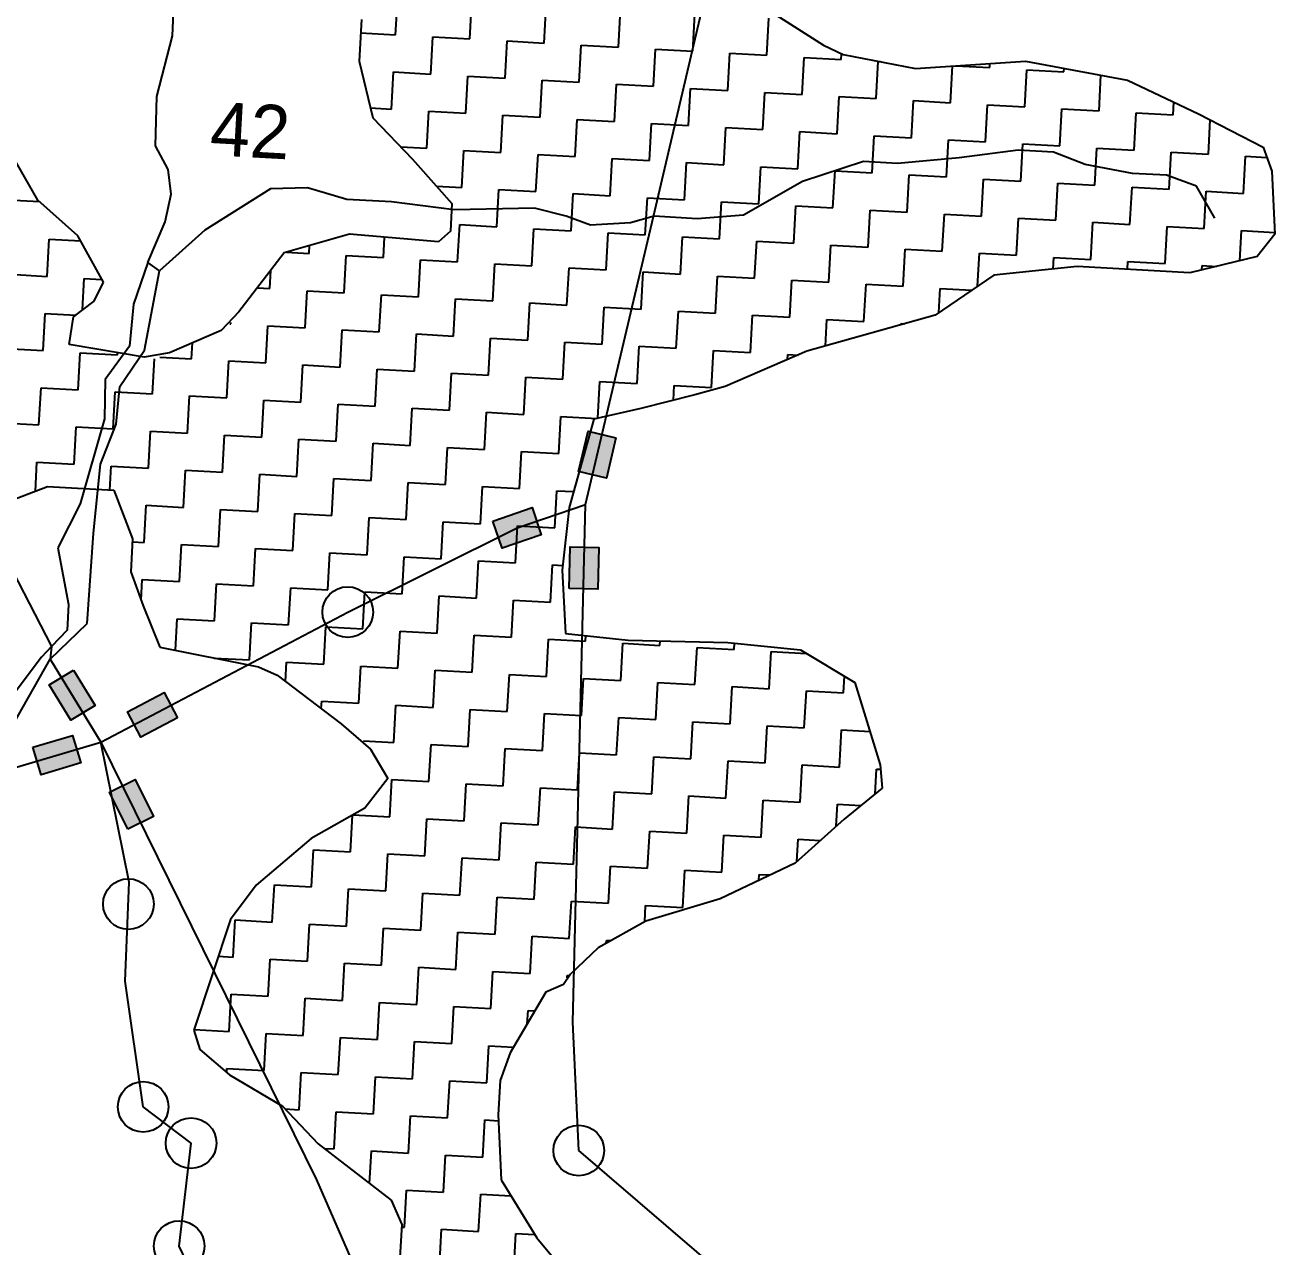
# Model space of a CAD drawing. Header units: metres. Extents: x 277693 to 280943, y 2038920 to 2043234.
# Drawn here: x 278977.1 to 279401.2, y 2041173.7 to 2041588.2 of the extents above; entities that cross this region are included whole.
import ezdxf
from ezdxf.enums import TextEntityAlignment as Align

# ---------------------------------------------------------------- set-up
doc = ezdxf.new("R2010")
doc.units = ezdxf.units.M
doc.header["$MEASUREMENT"] = 0
for name, color, linetype in [('LINE_WATER', 4, 'Continuous'), ('POLY_HATCH', 12, 'Continuous'), ('POLY_PARCEL', 6, 'Continuous'), ('POLY_WATER', 4, 'Continuous'), ('TEXT_PARCEL', 7, 'Continuous')]:
    doc.layers.add(name, color=color, linetype=linetype)
doc.styles.add('TEXT_MAP', font='KRDEV050.TTF', dxfattribs={"height": 2.5})

# ---------------------------------------------------------------- blocks, each defined once
blk = doc.blocks.new('344')
for points in [[(279168.16, 2041450.44), (279164.92, 2041436.78), (279174.38, 2041434.54), (279177.61, 2041448.21)], [(279139.02, 2041410.76), (279152.3, 2041415.32), (279149.15, 2041424.51), (279135.86, 2041419.95)], [(279171.43, 2041396.9), (279171.77, 2041410.94), (279162.06, 2041411.18), (279161.72, 2041397.14)], [(278985.36, 2041364.36), (278992.69, 2041352.38), (279000.98, 2041357.45), (278993.65, 2041369.43)], [(279024.4, 2041361.82), (279011.97, 2041355.28), (279016.49, 2041346.69), (279028.92, 2041353.23)], [(278982.58, 2041333.92), (278996.04, 2041337.92), (278993.28, 2041347.23), (278979.81, 2041343.23)], [(279020.75, 2041319.76), (279014.54, 2041332.35), (279005.83, 2041328.06), (279012.04, 2041315.46)]]:
    blk.add_hatch(color=256).paths.add_polyline_path(points)
for points in [[(279177.61, 2041448.21), (279174.38, 2041434.54), (279164.92, 2041436.78), (279168.16, 2041450.44)], [(279135.86, 2041419.95), (279149.15, 2041424.51), (279152.3, 2041415.32), (279139.02, 2041410.76)], [(279161.72, 2041397.14), (279162.06, 2041411.18), (279171.77, 2041410.94), (279171.43, 2041396.9)], [(278993.65, 2041369.43), (279000.98, 2041357.45), (278992.69, 2041352.38), (278985.36, 2041364.36)], [(279028.92, 2041353.23), (279016.49, 2041346.69), (279011.97, 2041355.28), (279024.4, 2041361.82)], [(278979.81, 2041343.23), (278993.28, 2041347.23), (278996.04, 2041337.92), (278982.58, 2041333.92)], [(279012.04, 2041315.46), (279005.83, 2041328.06), (279014.54, 2041332.35), (279020.75, 2041319.76)]]:
    blk.add_lwpolyline(points, close=True)
for centre in [(279086.62, 2041389.07), (279012.21, 2041290.07), (279017.23, 2041221.28), (279033.48, 2041208.96), (279165.01, 2041206.47), (279029.44, 2041174.06)]:
    blk.add_circle(centre, 8.59)
at = {"layer": 'LINE_WATER'}
for p, q in [((279027.14, 2041584.57), (279027.57, 2041592.39)), ((279021.82, 2041563.97), (279027.14, 2041584.57)), ((279021.42, 2041547.27), (279021.82, 2041563.97)), ((279025.68, 2041539.2), (279021.42, 2041547.27)), ((279294.12, 2041543.21), (279273.1, 2041541.23)), ((279314.13, 2041545.76), (279294.12, 2041543.21)), ((279326.12, 2041545.1), (279314.13, 2041545.76)), ((279336.86, 2041540.85), (279326.12, 2041545.1)), ((279026.78, 2041530.78), (279025.68, 2041539.2)), ((279261.64, 2041541.86), (279240.88, 2041535.17)), ((279273.1, 2041541.23), (279261.64, 2041541.86)), ((279352.9, 2041537.88), (279336.86, 2041540.85)), ((279364.37, 2041537.24), (279352.9, 2041537.88)), ((279240.88, 2041535.17), (279220.91, 2041523.73)), ((279374.62, 2041533.54), (279364.37, 2041537.24)), ((279380.82, 2041522.75), (279374.62, 2041533.54)), ((279024.7, 2041521.49), (279026.78, 2041530.78)), ((279060.38, 2041532.59), (279038.14, 2041518.66)), ((279072.95, 2041532.94), (279060.38, 2041532.59)), ((279086.32, 2041529.07), (279072.95, 2041532.94)), ((279101.44, 2041528.23), (279086.32, 2041529.07)), ((279122.72, 2041525.49), (279101.44, 2041528.23)), ((279149.94, 2041526.08), (279122.72, 2041525.49)), ((279160.77, 2041523.39), (279149.94, 2041526.08)), ((279018.81, 2041507.66), (279024.7, 2041521.49)), ((279168.96, 2041520.33), (279160.77, 2041523.39)), ((279182.6, 2041521.14), (279168.96, 2041520.33)), ((279190.56, 2041523.32), (279182.6, 2041521.14)), ((279205.15, 2041522.51), (279190.56, 2041523.32)), ((279220.91, 2041523.73), (279205.15, 2041522.51)), ((279038.14, 2041518.66), (279022.77, 2041504.88))]:
    blk.add_line(p, q, dxfattribs=at)
at = {"layer": 'POLY_HATCH', "linetype": 'Continuous'}
for p, q in [((279102.89, 2041584.87), (279103.59, 2041597.47)), ((279128.08, 2041583.49), (279128.78, 2041596.08)), ((279153.28, 2041582.1), (279153.97, 2041594.69)), ((279178.47, 2041580.71), (279179.16, 2041593.3)), ((279203.66, 2041579.32), (279204.35, 2041591.91)), ((279228.85, 2041577.93), (279229.54, 2041590.52)), ((279091.01, 2041585.53), (279102.89, 2041584.87)), ((279114.79, 2041571.58), (279115.49, 2041584.18)), ((279115.49, 2041584.18), (279128.08, 2041583.49)), ((279139.99, 2041570.19), (279140.68, 2041582.79)), ((279140.68, 2041582.79), (279153.28, 2041582.1)), ((279165.18, 2041568.81), (279165.87, 2041581.4)), ((279165.87, 2041581.4), (279178.47, 2041580.71)), ((279190.37, 2041567.42), (279191.06, 2041580.01)), ((279191.06, 2041580.01), (279203.66, 2041579.32)), ((279215.56, 2041566.03), (279216.25, 2041578.62)), ((279216.25, 2041578.62), (279228.85, 2041577.93)), ((279240.75, 2041564.64), (279241.44, 2041577.23)), ((279241.44, 2041577.23), (279254.04, 2041576.54)), ((279254.04, 2041576.54), (279254.14, 2041578.35)), ((279101.5, 2041559.68), (279102.2, 2041572.28)), ((279102.2, 2041572.28), (279114.79, 2041571.58)), ((279265.94, 2041563.25), (279266.63, 2041575.84)), ((279266.63, 2041575.84), (279267.34, 2041575.8)), ((279291.13, 2041561.86), (279291.82, 2041574.34)), ((279292.8, 2041574.4), (279304.42, 2041573.76)), ((279304.42, 2041573.76), (279304.5, 2041575.17)), ((279316.32, 2041560.47), (279317.02, 2041573.06)), ((279317.02, 2041573.06), (279329.61, 2041572.37)), ((279329.61, 2041572.37), (279329.67, 2041573.52)), ((279126.7, 2041558.29), (279127.39, 2041570.89)), ((279127.39, 2041570.89), (279139.99, 2041570.19)), ((279151.89, 2041556.9), (279152.58, 2041569.5)), ((279152.58, 2041569.5), (279165.18, 2041568.81)), ((279177.08, 2041555.52), (279177.77, 2041568.11)), ((279177.77, 2041568.11), (279190.37, 2041567.42)), ((279341.51, 2041559.08), (279342.18, 2041571.21)), ((279202.27, 2041554.13), (279202.96, 2041566.72)), ((279202.96, 2041566.72), (279215.56, 2041566.03)), ((279227.46, 2041552.74), (279228.15, 2041565.33)), ((279228.15, 2041565.33), (279240.75, 2041564.64)), ((279252.65, 2041551.35), (279253.34, 2041563.94)), ((279253.34, 2041563.94), (279265.94, 2041563.25)), ((279094.29, 2041560.08), (279101.5, 2041559.68)), ((279113.41, 2041546.39), (279114.1, 2041558.99)), ((279114.1, 2041558.99), (279126.7, 2041558.29)), ((279277.84, 2041549.96), (279278.53, 2041562.55)), ((279278.53, 2041562.55), (279291.13, 2041561.86)), ((279303.03, 2041548.57), (279303.73, 2041561.16)), ((279303.73, 2041561.16), (279316.32, 2041560.47)), ((279328.22, 2041547.18), (279328.92, 2041559.77)), ((279328.92, 2041559.77), (279341.51, 2041559.08)), ((279366.7, 2041557.69), (279366.94, 2041562.04)), ((279138.6, 2041545), (279139.29, 2041557.6)), ((279139.29, 2041557.6), (279151.89, 2041556.9)), ((279163.79, 2041543.61), (279164.48, 2041556.21)), ((279164.48, 2041556.21), (279177.08, 2041555.52)), ((279188.98, 2041542.23), (279189.67, 2041554.82)), ((279189.67, 2041554.82), (279202.27, 2041554.13)), ((279353.41, 2041545.79), (279354.11, 2041558.39)), ((279354.11, 2041558.39), (279366.7, 2041557.69)), ((279378.6, 2041544.4), (279379.24, 2041556.03)), ((279214.17, 2041540.84), (279214.86, 2041553.43)), ((279214.86, 2041553.43), (279227.46, 2041552.74)), ((279239.36, 2041539.45), (279240.05, 2041552.04)), ((279240.05, 2041552.04), (279252.65, 2041551.35)), ((279264.55, 2041538.06), (279265.24, 2041550.65)), ((279265.24, 2041550.65), (279277.84, 2041549.96)), ((279104.52, 2041546.88), (279113.41, 2041546.39)), ((279289.74, 2041536.67), (279290.44, 2041549.26)), ((279290.44, 2041549.26), (279303.03, 2041548.57)), ((279314.93, 2041535.28), (279315.63, 2041547.87)), ((279315.63, 2041547.87), (279328.22, 2041547.18)), ((279340.12, 2041533.89), (279340.82, 2041546.48)), ((279340.82, 2041546.48), (279353.41, 2041545.79)), ((279125.31, 2041533.1), (279126, 2041545.7)), ((279126, 2041545.7), (279138.6, 2041545)), ((279150.5, 2041531.71), (279151.19, 2041544.31)), ((279151.19, 2041544.31), (279163.79, 2041543.61)), ((279175.69, 2041530.32), (279176.38, 2041542.92)), ((279176.38, 2041542.92), (279188.98, 2041542.23)), ((279365.31, 2041532.5), (279366.01, 2041545.1)), ((279366.01, 2041545.1), (279378.6, 2041544.4)), ((279390.5, 2041531.11), (279391.2, 2041543.71)), ((279391.2, 2041543.71), (279398.46, 2041543.31)), ((279200.88, 2041528.94), (279201.57, 2041541.53)), ((279201.57, 2041541.53), (279214.17, 2041540.84)), ((279226.07, 2041527.55), (279226.76, 2041540.14)), ((279226.76, 2041540.14), (279239.36, 2041539.45)), ((279251.26, 2041526.16), (279251.95, 2041538.75)), ((279251.95, 2041538.75), (279264.55, 2041538.06)), ((279116.72, 2041533.58), (279125.31, 2041533.1)), ((279276.45, 2041524.77), (279277.15, 2041537.36)), ((279277.15, 2041537.36), (279289.74, 2041536.67)), ((279301.64, 2041523.38), (279302.34, 2041535.97)), ((279302.34, 2041535.97), (279314.93, 2041535.28)), ((279326.83, 2041521.99), (279327.53, 2041534.58)), ((279327.53, 2041534.58), (279340.12, 2041533.89)), ((279137.21, 2041519.81), (279137.9, 2041532.41)), ((279137.9, 2041532.41), (279150.5, 2041531.71)), ((279162.4, 2041518.42), (279163.09, 2041531.02)), ((279163.09, 2041531.02), (279175.69, 2041530.32)), ((279187.59, 2041517.03), (279188.28, 2041529.63)), ((279188.28, 2041529.63), (279200.88, 2041528.94)), ((279352.02, 2041520.6), (279352.72, 2041533.19)), ((279352.72, 2041533.19), (279365.31, 2041532.5)), ((279377.21, 2041519.21), (279377.91, 2041531.81)), ((279377.91, 2041531.81), (279390.5, 2041531.11)), ((278973.47, 2041528.84), (278982.02, 2041528.37)), ((279212.78, 2041515.65), (279213.47, 2041528.24)), ((279213.47, 2041528.24), (279226.07, 2041527.55)), ((279237.97, 2041514.26), (279238.66, 2041526.85)), ((279238.66, 2041526.85), (279251.26, 2041526.16)), ((279263.16, 2041512.87), (279263.86, 2041525.46)), ((279263.86, 2041525.46), (279276.45, 2041524.77)), ((279288.35, 2041511.48), (279289.05, 2041524.07)), ((279289.05, 2041524.07), (279301.64, 2041523.38)), ((279313.54, 2041510.09), (279314.24, 2041522.68)), ((279314.24, 2041522.68), (279326.83, 2041521.99)), ((279338.73, 2041508.7), (279339.43, 2041521.29)), ((279339.43, 2041521.29), (279352.02, 2041520.6)), ((279123.92, 2041507.91), (279124.61, 2041520.51)), ((279124.61, 2041520.51), (279137.21, 2041519.81)), ((279149.11, 2041506.52), (279149.8, 2041519.12)), ((279149.8, 2041519.12), (279162.4, 2041518.42)), ((279174.3, 2041505.13), (279174.99, 2041517.73)), ((279174.99, 2041517.73), (279187.59, 2041517.03)), ((279363.92, 2041507.31), (279364.62, 2041519.9)), ((279364.62, 2041519.9), (279377.21, 2041519.21)), ((279389.24, 2041508.25), (279389.81, 2041518.52)), ((279389.81, 2041518.52), (279401.18, 2041517.89)), ((278984.67, 2041502.96), (278985.37, 2041515.55)), ((278985.37, 2041515.55), (278996.05, 2041514.96)), ((279073.54, 2041510.69), (279073.68, 2041513.38)), ((279098.73, 2041509.3), (279099.11, 2041516.24)), ((279199.49, 2041503.74), (279200.18, 2041516.34)), ((279200.18, 2041516.34), (279212.78, 2041515.65)), ((279224.68, 2041502.36), (279225.37, 2041514.95)), ((279225.37, 2041514.95), (279237.97, 2041514.26)), ((279249.87, 2041500.97), (279250.57, 2041513.56)), ((279250.57, 2041513.56), (279263.16, 2041512.87)), ((279065.81, 2041511.12), (279073.54, 2041510.69)), ((279085.44, 2041497.4), (279086.13, 2041510)), ((279086.13, 2041510), (279098.73, 2041509.3)), ((279110.63, 2041496.01), (279111.32, 2041508.61)), ((279111.32, 2041508.61), (279123.92, 2041507.91)), ((279275.06, 2041499.58), (279275.76, 2041512.17)), ((279275.76, 2041512.17), (279288.35, 2041511.48)), ((279300.33, 2041499.63), (279300.95, 2041510.78)), ((279300.95, 2041510.78), (279313.54, 2041510.09)), ((279325.92, 2041505.44), (279326.14, 2041509.39)), ((279326.14, 2041509.39), (279338.73, 2041508.7)), ((279060.25, 2041498.79), (279060.59, 2041505.07)), ((279135.82, 2041494.62), (279136.51, 2041507.22)), ((279136.51, 2041507.22), (279149.11, 2041506.52)), ((279161.01, 2041493.23), (279161.7, 2041505.83)), ((279161.7, 2041505.83), (279174.3, 2041505.13)), ((279186.2, 2041491.84), (279186.89, 2041504.44)), ((279186.89, 2041504.44), (279199.49, 2041503.74)), ((279351.18, 2041505.35), (279351.33, 2041508)), ((279351.33, 2041508), (279363.92, 2041507.31)), ((279376.44, 2041505.17), (279376.52, 2041506.61)), ((279376.52, 2041506.61), (279381.33, 2041506.35)), ((278972.08, 2041503.65), (278984.67, 2041502.96)), ((278996.68, 2041491.57), (278997.27, 2041502.26)), ((278997.27, 2041502.26), (279003.24, 2041501.94)), ((279211.39, 2041490.45), (279212.08, 2041503.05)), ((279212.08, 2041503.05), (279224.68, 2041502.36)), ((279236.58, 2041489.07), (279237.28, 2041501.66)), ((279237.28, 2041501.66), (279249.87, 2041500.97)), ((279261.77, 2041487.68), (279262.47, 2041500.27)), ((279262.47, 2041500.27), (279275.06, 2041499.58)), ((279055.96, 2041499.03), (279060.25, 2041498.79)), ((279072.15, 2041485.5), (279072.84, 2041498.1)), ((279072.84, 2041498.1), (279085.44, 2041497.4)), ((279097.34, 2041484.11), (279098.03, 2041496.71)), ((279098.03, 2041496.71), (279110.63, 2041496.01)), ((279287.21, 2041490.7), (279287.66, 2041498.88)), ((279287.66, 2041498.88), (279298.36, 2041498.29)), ((279122.53, 2041482.72), (279123.22, 2041495.32)), ((279123.22, 2041495.32), (279135.82, 2041494.62)), ((279147.72, 2041481.33), (279148.41, 2041493.93)), ((279148.41, 2041493.93), (279161.01, 2041493.23)), ((279172.91, 2041479.94), (279173.6, 2041492.54)), ((279173.6, 2041492.54), (279186.2, 2041491.84)), ((279198.1, 2041478.55), (279198.79, 2041491.15)), ((279198.79, 2041491.15), (279211.39, 2041490.45)), ((278983.28, 2041477.77), (278983.98, 2041490.36)), ((278983.98, 2041490.36), (278994.35, 2041489.79)), ((279046.67, 2041486.91), (279046.96, 2041486.89)), ((279046.96, 2041486.89), (279046.98, 2041487.31)), ((279223.29, 2041477.16), (279223.99, 2041489.76)), ((279223.99, 2041489.76), (279236.58, 2041489.07)), ((279248.68, 2041479.33), (279249.18, 2041488.37)), ((279249.18, 2041488.37), (279261.77, 2041487.68)), ((279274.34, 2041486.55), (279274.37, 2041486.98)), ((279274.37, 2041486.98), (279275.62, 2041486.91)), ((279058.86, 2041473.6), (279059.55, 2041486.2)), ((279059.55, 2041486.2), (279072.15, 2041485.5)), ((279084.05, 2041472.21), (279084.74, 2041484.81)), ((279084.74, 2041484.81), (279097.34, 2041484.11)), ((279109.24, 2041470.82), (279109.93, 2041483.42)), ((279109.93, 2041483.42), (279122.53, 2041482.72)), ((278970.69, 2041478.46), (278983.28, 2041477.77)), ((279033.67, 2041474.99), (279033.96, 2041480.37)), ((279134.43, 2041469.43), (279135.12, 2041482.03)), ((279135.12, 2041482.03), (279147.72, 2041481.33)), ((279159.62, 2041468.04), (279160.31, 2041480.64)), ((279160.31, 2041480.64), (279172.91, 2041479.94)), ((279184.81, 2041466.65), (279185.5, 2041479.25)), ((279185.5, 2041479.25), (279198.1, 2041478.55)), ((278995.18, 2041464.48), (278995.88, 2041477.07)), ((278995.88, 2041477.07), (279008.47, 2041476.38)), ((279008.47, 2041476.38), (279008.51, 2041477.08)), ((279020.38, 2041463.09), (279021.03, 2041474.98)), ((279022.91, 2041475.58), (279033.67, 2041474.99)), ((279045.57, 2041461.7), (279046.26, 2041474.29)), ((279046.26, 2041474.29), (279058.86, 2041473.6)), ((279210, 2041465.26), (279210.7, 2041477.86)), ((279210.7, 2041477.86), (279223.29, 2041477.16)), ((279235.79, 2041474.71), (279235.89, 2041476.47)), ((279235.89, 2041476.47), (279239.42, 2041476.28)), ((279070.76, 2041460.31), (279071.45, 2041472.91)), ((279071.45, 2041472.91), (279084.05, 2041472.21)), ((279095.95, 2041458.92), (279096.64, 2041471.52)), ((279096.64, 2041471.52), (279109.24, 2041470.82)), ((279121.14, 2041457.53), (279121.83, 2041470.13)), ((279121.83, 2041470.13), (279134.43, 2041469.43)), ((279146.33, 2041456.14), (279147.02, 2041468.74)), ((279147.02, 2041468.74), (279159.62, 2041468.04)), ((279171.52, 2041454.83), (279172.21, 2041467.35)), ((279172.21, 2041467.35), (279184.81, 2041466.65)), ((279197.13, 2041460.93), (279197.41, 2041465.96)), ((279197.41, 2041465.96), (279210, 2041465.26)), ((278981.89, 2041452.58), (278982.59, 2041465.17)), ((278982.59, 2041465.17), (278995.18, 2041464.48)), ((279007.08, 2041451.19), (279007.78, 2041463.78)), ((279007.78, 2041463.78), (279020.38, 2041463.09)), ((279032.28, 2041449.8), (279032.97, 2041462.39)), ((279032.97, 2041462.39), (279045.57, 2041461.7)), ((279057.47, 2041448.41), (279058.16, 2041461)), ((279058.16, 2041461), (279070.76, 2041460.31)), ((279082.66, 2041447.02), (279083.35, 2041459.62)), ((279083.35, 2041459.62), (279095.95, 2041458.92)), ((279107.85, 2041445.63), (279108.54, 2041458.23)), ((279108.54, 2041458.23), (279121.14, 2041457.53)), ((278969.3, 2041453.27), (278981.89, 2041452.58)), ((279133.04, 2041444.24), (279133.73, 2041456.84)), ((279133.73, 2041456.84), (279146.33, 2041456.14)), ((279158.23, 2041442.85), (279158.92, 2041455.45)), ((279158.92, 2041455.45), (279171.23, 2041454.77)), ((278993.79, 2041439.29), (278994.49, 2041451.88)), ((278994.49, 2041451.88), (279007.08, 2041451.19)), ((279018.99, 2041437.9), (279019.68, 2041450.49)), ((279019.68, 2041450.49), (279032.28, 2041449.8)), ((279044.18, 2041436.51), (279044.87, 2041449.1)), ((279044.87, 2041449.1), (279057.47, 2041448.41)), ((279069.37, 2041435.12), (279070.06, 2041447.71)), ((279070.06, 2041447.71), (279082.66, 2041447.02)), ((279094.56, 2041433.73), (279095.25, 2041446.33)), ((279095.25, 2041446.33), (279107.85, 2041445.63)), ((279119.75, 2041432.34), (279120.44, 2041444.94)), ((279120.44, 2041444.94), (279133.04, 2041444.24)), ((279144.94, 2041430.95), (279145.63, 2041443.55)), ((279145.63, 2041443.55), (279158.23, 2041442.85)), ((278980.65, 2041430.07), (278981.2, 2041439.98)), ((278981.2, 2041439.98), (278993.79, 2041439.29)), ((279005.94, 2041430.48), (279006.39, 2041438.59)), ((279006.39, 2041438.59), (279018.99, 2041437.9)), ((279030.89, 2041424.61), (279031.58, 2041437.2)), ((279031.58, 2041437.2), (279044.18, 2041436.51)), ((279056.08, 2041423.22), (279056.77, 2041435.81)), ((279056.77, 2041435.81), (279069.37, 2041435.12)), ((279081.27, 2041421.83), (279081.96, 2041434.42)), ((279081.96, 2041434.42), (279094.56, 2041433.73)), ((279106.46, 2041420.44), (279107.15, 2041433.04)), ((279107.15, 2041433.04), (279119.75, 2041432.34)), ((279131.65, 2041419.05), (279132.34, 2041431.65)), ((279132.34, 2041431.65), (279144.94, 2041430.95)), ((279156.84, 2041417.66), (279157.53, 2041430.26)), ((279157.53, 2041430.26), (279163.21, 2041429.94)), ((279017.6, 2041412.71), (279018.29, 2041425.3)), ((279018.29, 2041425.3), (279030.89, 2041424.61)), ((279042.79, 2041411.32), (279043.48, 2041423.91)), ((279043.48, 2041423.91), (279056.08, 2041423.22)), ((279067.98, 2041409.93), (279068.67, 2041422.52)), ((279068.67, 2041422.52), (279081.27, 2041421.83)), ((279093.17, 2041408.54), (279093.86, 2041421.13)), ((279093.86, 2041421.13), (279106.46, 2041420.44)), ((279118.36, 2041407.15), (279119.05, 2041419.74)), ((279119.05, 2041419.74), (279131.65, 2041419.05)), ((279143.55, 2041405.76), (279144.24, 2041418.36)), ((279144.24, 2041418.36), (279156.84, 2041417.66)), ((279013.61, 2041412.93), (279017.6, 2041412.71)), ((279029.5, 2041399.42), (279030.19, 2041412.01)), ((279030.19, 2041412.01), (279042.79, 2041411.32)), ((279054.69, 2041398.03), (279055.38, 2041410.62)), ((279055.38, 2041410.62), (279067.98, 2041409.93)), ((279079.88, 2041396.64), (279080.57, 2041409.23)), ((279080.57, 2041409.23), (279093.17, 2041408.54)), ((279105.07, 2041395.25), (279105.76, 2041407.84)), ((279105.76, 2041407.84), (279118.36, 2041407.15)), ((279130.26, 2041393.86), (279130.95, 2041406.45)), ((279130.95, 2041406.45), (279143.55, 2041405.76)), ((279155.45, 2041392.47), (279156.15, 2041405.07)), ((279156.15, 2041405.07), (279159.58, 2041404.88)), ((279016.52, 2041393.18), (279016.9, 2041400.11)), ((279016.9, 2041400.11), (279029.5, 2041399.42)), ((279041.4, 2041386.13), (279042.09, 2041398.72)), ((279042.09, 2041398.72), (279054.69, 2041398.03)), ((279066.59, 2041384.74), (279067.28, 2041397.33)), ((279067.28, 2041397.33), (279079.88, 2041396.64)), ((279091.78, 2041383.35), (279092.47, 2041395.94)), ((279092.47, 2041395.94), (279105.07, 2041395.25)), ((279116.97, 2041381.96), (279117.66, 2041394.55)), ((279117.66, 2041394.55), (279130.26, 2041393.86)), ((279142.16, 2041380.57), (279142.86, 2041393.16)), ((279142.86, 2041393.16), (279155.45, 2041392.47)), ((279028.21, 2041376.12), (279028.8, 2041386.82)), ((279028.8, 2041386.82), (279041.4, 2041386.13)), ((279053.3, 2041372.84), (279053.99, 2041385.43)), ((279053.99, 2041385.43), (279066.59, 2041384.74)), ((279078.49, 2041371.45), (279079.18, 2041384.04)), ((279079.18, 2041384.04), (279091.78, 2041383.35)), ((279103.68, 2041370.06), (279104.37, 2041382.65)), ((279104.37, 2041382.65), (279116.97, 2041381.96)), ((279128.87, 2041368.67), (279129.57, 2041381.26)), ((279129.57, 2041381.26), (279142.16, 2041380.57)), ((279167.35, 2041379.18), (279167.46, 2041381.09)), ((279154.06, 2041367.28), (279154.76, 2041379.87)), ((279154.76, 2041379.87), (279167.35, 2041379.18)), ((279179.25, 2041365.89), (279179.95, 2041378.49)), ((279179.95, 2041378.49), (279192.54, 2041377.79)), ((279192.54, 2041377.79), (279192.63, 2041379.3)), ((279204.44, 2041364.5), (279205.14, 2041377.1)), ((279205.14, 2041377.1), (279217.73, 2041376.4)), ((279217.73, 2041376.4), (279217.85, 2041378.57)), ((279041.35, 2041373.5), (279053.3, 2041372.84)), ((279229.63, 2041363.11), (279230.33, 2041375.71)), ((279230.33, 2041375.71), (279242.29, 2041375.05)), ((279065.53, 2041365.58), (279065.89, 2041372.14)), ((279065.89, 2041372.14), (279078.49, 2041371.45)), ((279090.39, 2041358.16), (279091.08, 2041370.75)), ((279091.08, 2041370.75), (279103.68, 2041370.06)), ((279115.58, 2041356.77), (279116.28, 2041369.36)), ((279116.28, 2041369.36), (279128.87, 2041368.67)), ((279140.77, 2041355.38), (279141.47, 2041367.97)), ((279141.47, 2041367.97), (279154.06, 2041367.28)), ((279165.96, 2041353.99), (279166.66, 2041366.58)), ((279166.66, 2041366.58), (279179.25, 2041365.89)), ((279191.15, 2041352.6), (279191.85, 2041365.2)), ((279191.85, 2041365.2), (279204.44, 2041364.5)), ((279254.82, 2041361.72), (279255.13, 2041367.32)), ((279216.34, 2041351.21), (279217.04, 2041363.81)), ((279217.04, 2041363.81), (279229.63, 2041363.11)), ((279241.53, 2041349.82), (279242.23, 2041362.42)), ((279242.23, 2041362.42), (279254.82, 2041361.72)), ((279077.66, 2041356.34), (279077.79, 2041358.85)), ((279077.79, 2041358.85), (279090.39, 2041358.16)), ((279102.29, 2041344.87), (279102.99, 2041357.46)), ((279102.99, 2041357.46), (279115.58, 2041356.77)), ((279127.48, 2041343.48), (279128.18, 2041356.07)), ((279128.18, 2041356.07), (279140.77, 2041355.38)), ((279152.67, 2041342.09), (279153.37, 2041354.68)), ((279153.37, 2041354.68), (279165.96, 2041353.99)), ((279177.86, 2041340.7), (279178.56, 2041353.29)), ((279178.56, 2041353.29), (279191.15, 2041352.6)), ((279203.05, 2041339.31), (279203.75, 2041351.91)), ((279203.75, 2041351.91), (279216.34, 2041351.21)), ((279228.24, 2041337.92), (279228.94, 2041350.52)), ((279228.94, 2041350.52), (279241.53, 2041349.82)), ((279253.44, 2041336.53), (279254.13, 2041349.13)), ((279254.13, 2041349.13), (279263.82, 2041348.59)), ((279091.97, 2041345.44), (279102.29, 2041344.87)), ((279114.19, 2041331.58), (279114.89, 2041344.17)), ((279114.89, 2041344.17), (279127.48, 2041343.48)), ((279139.38, 2041330.19), (279140.08, 2041342.78)), ((279140.08, 2041342.78), (279152.67, 2041342.09)), ((279164.57, 2041328.8), (279165.27, 2041341.39)), ((279165.27, 2041341.39), (279177.86, 2041340.7)), ((279189.76, 2041327.41), (279190.46, 2041340)), ((279190.46, 2041340), (279203.05, 2041339.31)), ((279214.95, 2041326.02), (279215.65, 2041338.62)), ((279215.65, 2041338.62), (279228.24, 2041337.92)), ((279240.15, 2041324.63), (279240.84, 2041337.23)), ((279240.84, 2041337.23), (279253.44, 2041336.53)), ((279265.57, 2041327.4), (279266.03, 2041335.84)), ((279266.03, 2041335.84), (279267.43, 2041335.76)), ((279100.9, 2041319.68), (279101.6, 2041332.27)), ((279101.6, 2041332.27), (279114.19, 2041331.58)), ((279126.09, 2041318.29), (279126.79, 2041330.88)), ((279126.79, 2041330.88), (279139.38, 2041330.19)), ((279151.28, 2041316.9), (279151.98, 2041329.49)), ((279151.98, 2041329.49), (279164.57, 2041328.8)), ((279176.47, 2041315.51), (279177.17, 2041328.1)), ((279177.17, 2041328.1), (279189.76, 2041327.41)), ((279201.66, 2041314.12), (279202.36, 2041326.71)), ((279202.36, 2041326.71), (279214.95, 2041326.02)), ((279226.86, 2041312.73), (279227.55, 2041325.33)), ((279227.55, 2041325.33), (279240.15, 2041324.63)), ((279252.33, 2041316.42), (279252.74, 2041323.94)), ((279252.74, 2041323.94), (279260.75, 2041323.49)), ((279087.61, 2041307.78), (279088.3, 2041320.24)), ((279088.52, 2041320.36), (279100.9, 2041319.68)), ((279112.8, 2041306.39), (279113.5, 2041318.98)), ((279113.5, 2041318.98), (279126.09, 2041318.29)), ((279137.99, 2041305), (279138.69, 2041317.59)), ((279138.69, 2041317.59), (279151.28, 2041316.9)), ((279163.18, 2041303.61), (279163.88, 2041316.2)), ((279163.88, 2041316.2), (279176.47, 2041315.51)), ((279188.37, 2041302.22), (279189.07, 2041314.81)), ((279189.07, 2041314.81), (279201.66, 2041314.12)), ((279213.57, 2041300.83), (279214.26, 2041313.42)), ((279214.26, 2041313.42), (279226.86, 2041312.73)), ((279239.04, 2041304.53), (279239.45, 2041312.04)), ((279239.45, 2041312.04), (279246.96, 2041311.62)), ((279074.32, 2041295.88), (279075.02, 2041308.47)), ((279075.02, 2041308.47), (279087.61, 2041307.78)), ((279099.51, 2041294.49), (279100.21, 2041307.08)), ((279100.21, 2041307.08), (279112.8, 2041306.39)), ((279124.7, 2041293.1), (279125.4, 2041305.69)), ((279125.4, 2041305.69), (279137.99, 2041305)), ((279149.89, 2041291.71), (279150.59, 2041304.3)), ((279150.59, 2041304.3), (279163.18, 2041303.61)), ((279175.08, 2041290.32), (279175.78, 2041302.91)), ((279175.78, 2041302.91), (279188.37, 2041302.22)), ((279200.28, 2041288.93), (279200.97, 2041301.52)), ((279200.97, 2041301.52), (279213.57, 2041300.83)), ((279061.03, 2041283.97), (279061.73, 2041296.57)), ((279061.73, 2041296.57), (279074.32, 2041295.88)), ((279226.05, 2041298.09), (279226.16, 2041300.13)), ((279226.16, 2041300.13), (279229.91, 2041299.93)), ((279086.22, 2041282.59), (279086.92, 2041295.18)), ((279086.92, 2041295.18), (279099.51, 2041294.49)), ((279111.41, 2041281.2), (279112.11, 2041293.79)), ((279112.11, 2041293.79), (279124.7, 2041293.1)), ((279136.6, 2041279.81), (279137.3, 2041292.4)), ((279137.3, 2041292.4), (279149.89, 2041291.71)), ((279161.79, 2041278.42), (279162.49, 2041291.01)), ((279162.49, 2041291.01), (279175.08, 2041290.32)), ((279187.37, 2041284.04), (279187.68, 2041289.62)), ((279187.68, 2041289.62), (279200.28, 2041288.93)), ((279047.74, 2041272.07), (279048.44, 2041284.67)), ((279048.44, 2041284.67), (279061.03, 2041283.97)), ((279072.93, 2041270.68), (279073.63, 2041283.28)), ((279073.63, 2041283.28), (279086.22, 2041282.59)), ((279098.12, 2041269.29), (279098.82, 2041281.89)), ((279098.82, 2041281.89), (279111.41, 2041281.2)), ((279123.31, 2041267.91), (279124.01, 2041280.5)), ((279124.01, 2041280.5), (279136.6, 2041279.81)), ((279148.5, 2041266.52), (279149.2, 2041279.11)), ((279149.2, 2041279.11), (279161.79, 2041278.42)), ((279174.34, 2041276.8), (279174.39, 2041277.72)), ((279174.39, 2041277.72), (279175.86, 2041277.64)), ((279042.73, 2041272.35), (279047.74, 2041272.07)), ((279059.64, 2041258.78), (279060.34, 2041271.38)), ((279060.34, 2041271.38), (279072.93, 2041270.68)), ((279084.83, 2041257.39), (279085.53, 2041269.99)), ((279085.53, 2041269.99), (279098.12, 2041269.29)), ((279110.02, 2041256), (279110.72, 2041268.6)), ((279110.72, 2041268.6), (279123.31, 2041267.91)), ((279135.21, 2041254.62), (279135.91, 2041267.21)), ((279135.91, 2041267.21), (279148.5, 2041266.52)), ((279161.06, 2041265.08), (279161.1, 2041265.82)), ((279161.1, 2041265.82), (279161.79, 2041265.78)), ((279046.35, 2041246.88), (279047.05, 2041259.48)), ((279047.05, 2041259.48), (279059.64, 2041258.78)), ((279071.54, 2041245.49), (279072.24, 2041258.09)), ((279072.24, 2041258.09), (279084.83, 2041257.39)), ((279096.73, 2041244.1), (279097.43, 2041256.7)), ((279097.43, 2041256.7), (279110.02, 2041256)), ((279121.92, 2041242.71), (279122.62, 2041255.31)), ((279122.62, 2041255.31), (279135.21, 2041254.62)), ((279147.56, 2041249.42), (279147.81, 2041253.92)), ((279147.81, 2041253.92), (279150.14, 2041253.79)), ((279034.5, 2041247.54), (279046.35, 2041246.88)), ((279058.25, 2041233.59), (279058.95, 2041246.19)), ((279058.95, 2041246.19), (279071.54, 2041245.49)), ((279083.44, 2041232.2), (279084.14, 2041244.8)), ((279084.14, 2041244.8), (279096.73, 2041244.1)), ((279108.63, 2041230.81), (279109.33, 2041243.41)), ((279109.33, 2041243.41), (279121.92, 2041242.71)), ((279133.82, 2041229.42), (279134.52, 2041242.02)), ((279134.52, 2041242.02), (279142.92, 2041241.56)), ((279045.58, 2041232.93), (279045.66, 2041234.29)), ((279045.66, 2041234.29), (279058.25, 2041233.59)), ((279070.15, 2041220.3), (279070.85, 2041232.9)), ((279070.85, 2041232.9), (279083.44, 2041232.2)), ((279095.34, 2041218.91), (279096.04, 2041231.51)), ((279096.04, 2041231.51), (279108.63, 2041230.81)), ((279120.53, 2041217.52), (279121.23, 2041230.12)), ((279121.23, 2041230.12), (279133.82, 2041229.42)), ((279065.32, 2041220.57), (279070.15, 2041220.3)), ((279082.05, 2041207.01), (279082.75, 2041219.61)), ((279082.75, 2041219.61), (279095.34, 2041218.91)), ((279107.24, 2041205.62), (279107.94, 2041218.22)), ((279107.94, 2041218.22), (279120.53, 2041217.52)), ((279132.44, 2041204.23), (279133.13, 2041216.83)), ((279133.13, 2041216.83), (279137.75, 2041216.57)), ((279078.62, 2041207.2), (279082.05, 2041207.01)), ((279094.04, 2041195.3), (279094.65, 2041206.32)), ((279094.65, 2041206.32), (279107.24, 2041205.62)), ((279119.15, 2041192.33), (279119.84, 2041204.93)), ((279119.84, 2041204.93), (279132.44, 2041204.23)), ((279105.86, 2041180.43), (279106.55, 2041193.03)), ((279106.55, 2041193.03), (279119.15, 2041192.33)), ((279131.05, 2041179.04), (279131.74, 2041191.64)), ((279131.74, 2041191.64), (279142, 2041191.07)), ((279104.91, 2041180.48), (279105.86, 2041180.43)), ((279117.76, 2041167.14), (279118.45, 2041179.74)), ((279118.45, 2041179.74), (279131.05, 2041179.04)), ((279142.95, 2041165.75), (279143.64, 2041178.35)), ((279143.64, 2041178.35), (279150.03, 2041178))]:
    blk.add_line(p, q, dxfattribs=at)
at = {"layer": 'POLY_HATCH'}
for p, q in [((279091.26, 2041590.1), (279090.48, 2041575.92)), ((279230.61, 2041592.43), (279248.03, 2041581.33)), ((279248.03, 2041581.33), (279254.7, 2041578.24)), ((279254.7, 2041578.24), (279279.23, 2041573.51)), ((279279.23, 2041573.51), (279316.55, 2041575.96)), ((279316.55, 2041575.96), (279351.13, 2041569.55)), ((279090.48, 2041575.92), (279095.11, 2041556.68)), ((279351.13, 2041569.55), (279375.29, 2041558.08)), ((279095.11, 2041556.68), (279108.58, 2041542.66)), ((279375.29, 2041558.08), (279397.21, 2041546.73)), ((279397.21, 2041546.73), (279400.14, 2041538.69)), ((278981.55, 2041528.79), (278972.03, 2041545.44)), ((279108.58, 2041542.66), (279117.52, 2041532.68)), ((279400.14, 2041538.69), (279401.21, 2041517.23)), ((279117.52, 2041532.68), (279122, 2041527.69)), ((278995.12, 2041516.66), (278981.55, 2041528.79)), ((279122, 2041527.69), (279121.47, 2041518.23)), ((279003.75, 2041501), (278995.12, 2041516.66)), ((279087.24, 2041517.27), (279065.06, 2041510.9)), ((279117.48, 2041514.65), (279087.24, 2041517.27)), ((279121.47, 2041518.23), (279117.48, 2041514.65)), ((279401.21, 2041517.23), (279395.16, 2041509.68)), ((279065.06, 2041510.9), (279049.71, 2041490.87)), ((279395.16, 2041509.68), (279372.32, 2041504.18)), ((279334.12, 2041506.29), (279305.79, 2041503.35)), ((279372.32, 2041504.18), (279334.12, 2041506.29)), ((279000.55, 2041494.53), (279003.75, 2041501)), ((279305.79, 2041503.35), (279285.88, 2041489.8)), ((278993.61, 2041489.22), (279000.55, 2041494.53)), ((278992.14, 2041479.82), (278993.61, 2041489.22)), ((279049.71, 2041490.87), (279043.67, 2041484.56)), ((279285.88, 2041489.8), (279242.38, 2041477.56)), ((279043.67, 2041484.56), (279026.16, 2041476.99)), ((279017.54, 2041475.57), (278992.14, 2041479.82)), ((279026.16, 2041476.99), (279017.54, 2041475.57)), ((279242.38, 2041477.56), (279214.68, 2041465.57)), ((279204.38, 2041462.76), (279186.09, 2041458.14)), ((279214.68, 2041465.57), (279204.38, 2041462.76)), ((279186.09, 2041458.14), (279170.12, 2041454.51)), ((279170.12, 2041454.51), (279161.7, 2041424.57)), ((278969.99, 2041426.02), (278984.81, 2041431.65)), ((278984.81, 2041431.65), (279007.32, 2041430.41)), ((279007.32, 2041430.41), (279013.66, 2041413.94)), ((279161.7, 2041424.57), (279159.4, 2041403.3)), ((279013.66, 2041413.94), (279013.04, 2041402.69)), ((279013.04, 2041402.69), (279017.25, 2041391.18)), ((279159.4, 2041403.3), (279160.48, 2041381.84)), ((279017.25, 2041391.18), (279022.92, 2041377.17)), ((279160.48, 2041381.84), (279181.76, 2041379.54)), ((279022.92, 2041377.17), (279056.41, 2041370.49)), ((279181.76, 2041379.54), (279215.53, 2041378.8)), ((279215.53, 2041378.8), (279240.18, 2041376.32)), ((279240.18, 2041376.32), (279258.72, 2041365.16)), ((279056.41, 2041370.49), (279062.71, 2041367.73)), ((279062.71, 2041367.73), (279084.37, 2041351.22)), ((279258.72, 2041365.16), (279267.29, 2041337.29)), ((279084.37, 2041351.22), (279094.38, 2041342.61)), ((279094.38, 2041342.61), (279100.28, 2041332.62)), ((279267.29, 2041337.29), (279267.98, 2041329.37)), ((279100.28, 2041332.62), (279092.47, 2041322.58)), ((279267.98, 2041329.37), (279255.01, 2041318.82)), ((279092.47, 2041322.58), (279074.17, 2041312.31)), ((279255.01, 2041318.82), (279238.41, 2041303.97)), ((279074.17, 2041312.31), (279055.55, 2041296.41)), ((279238.41, 2041303.97), (279212.95, 2041291.86)), ((279055.55, 2041296.41), (279046.85, 2041284.81)), ((279212.95, 2041291.86), (279187.74, 2041284.24)), ((279046.85, 2041284.81), (279034.43, 2041247.31)), ((279187.74, 2041284.24), (279171.55, 2041275.25)), ((279171.55, 2041275.25), (279162.26, 2041266.25)), ((279159.87, 2041262.72), (279153.87, 2041260.12)), ((279162.26, 2041266.25), (279159.87, 2041262.72)), ((279153.87, 2041260.12), (279141.75, 2041239.56)), ((279034.43, 2041247.31), (279036.49, 2041240.75)), ((279036.49, 2041240.75), (279046.49, 2041232.14)), ((279141.75, 2041239.56), (279138.3, 2041230.23)), ((279046.49, 2041232.14), (279064.45, 2041221.49)), ((279138.3, 2041230.23), (279137.66, 2041218.55)), ((279064.45, 2041221.49), (279076.64, 2041208.73)), ((279137.66, 2041218.55), (279138.64, 2041196.54)), ((279076.64, 2041208.73), (279101.39, 2041189.64)), ((279138.64, 2041196.54), (279150.74, 2041176.84)), ((279101.39, 2041189.64), (279104.96, 2041181.38)), ((279104.96, 2041181.38), (279104.34, 2041170.14)), ((279150.74, 2041176.84), (279159.67, 2041166.1))]:
    blk.add_line(p, q, dxfattribs=at)
at = {"layer": 'POLY_PARCEL'}
for p, q in [((279190.37, 2041523.29), (279230.21, 2041692.72)), ((279167.27, 2041425.6), (279190.37, 2041523.29)), ((278945.06, 2041456.87), (278986.13, 2041377.4)), ((279144.08, 2041417.63), (279167.27, 2041425.6)), ((279162.99, 2041250.03), (279167.27, 2041425.6)), ((279086.62, 2041389.07), (279144.08, 2041417.63)), ((279002.89, 2041345.02), (279086.62, 2041389.07)), ((278986.13, 2041377.4), (278985.73, 2041373.07)), ((278985.73, 2041373.07), (279002.89, 2041345.02)), ((278962.97, 2041333.16), (279002.89, 2041345.02)), ((279002.89, 2041345.02), (279076.06, 2041196.54)), ((279012.52, 2041297.45), (279002.89, 2041345.02)), ((279011.11, 2041263.94), (279012.52, 2041297.45)), ((279017.23, 2041221.28), (279011.11, 2041263.94)), ((279165.01, 2041206.47), (279162.99, 2041250.03)), ((279033.48, 2041208.96), (279017.23, 2041221.28)), ((279029.44, 2041174.06), (279033.48, 2041208.96)), ((279255.27, 2041129.11), (279165.01, 2041206.47)), ((279076.06, 2041196.54), (279139.53, 2041050.64)), ((279038.55, 2041154.94), (279029.44, 2041174.06))]:
    blk.add_line(p, q, dxfattribs=at)
at = {"layer": 'POLY_WATER'}
for p, q in [((279018.81, 2041507.66), (279013.93, 2041493.57)), ((279017.69, 2041477.98), (279022.77, 2041504.88)), ((279022.77, 2041504.88), (279018.81, 2041507.66)), ((279013.93, 2041493.57), (279012.63, 2041479.28)), ((279012.63, 2041479.28), (279004.31, 2041467.94)), ((279009.31, 2041465.62), (279017.69, 2041477.98)), ((279004.31, 2041467.94), (279004.09, 2041454.62)), ((279008.09, 2041452.86), (279009.31, 2041465.62)), ((279004.09, 2041454.62), (278995.83, 2041425.85)), ((279002.73, 2041439.31), (279008.09, 2041452.86)), ((279000.41, 2041415.85), (279002.73, 2041439.31)), ((278995.83, 2041425.85), (278988.33, 2041410.87)), ((278998.2, 2041385.2), (279000.41, 2041415.85)), ((278988.33, 2041410.87), (278991.89, 2041391.7)), ((278991.89, 2041391.7), (278991.41, 2041383.01)), ((278985.73, 2041373.07), (278998.2, 2041385.2)), ((278991.41, 2041383.01), (278986.13, 2041377.4)), ((278986.13, 2041377.4), (278982.69, 2041373.75)), ((278982.69, 2041373.75), (278951.07, 2041331.8)), ((278962.97, 2041333.16), (278985.73, 2041373.07))]:
    blk.add_line(p, q, dxfattribs=at)
at = {"layer": 'TEXT_PARCEL', "style": 'TEXT_MAP'}
blk.add_text('42', height=18.165, rotation=356.8431, dxfattribs=at).set_placement((279053.59, 2041552.56), align=Align.MIDDLE)

msp = doc.modelspace()

# ---------------------------------------------------------------- block references
msp.add_blockref('344', (0, 0))

doc.saveas('drawing.dxf')
